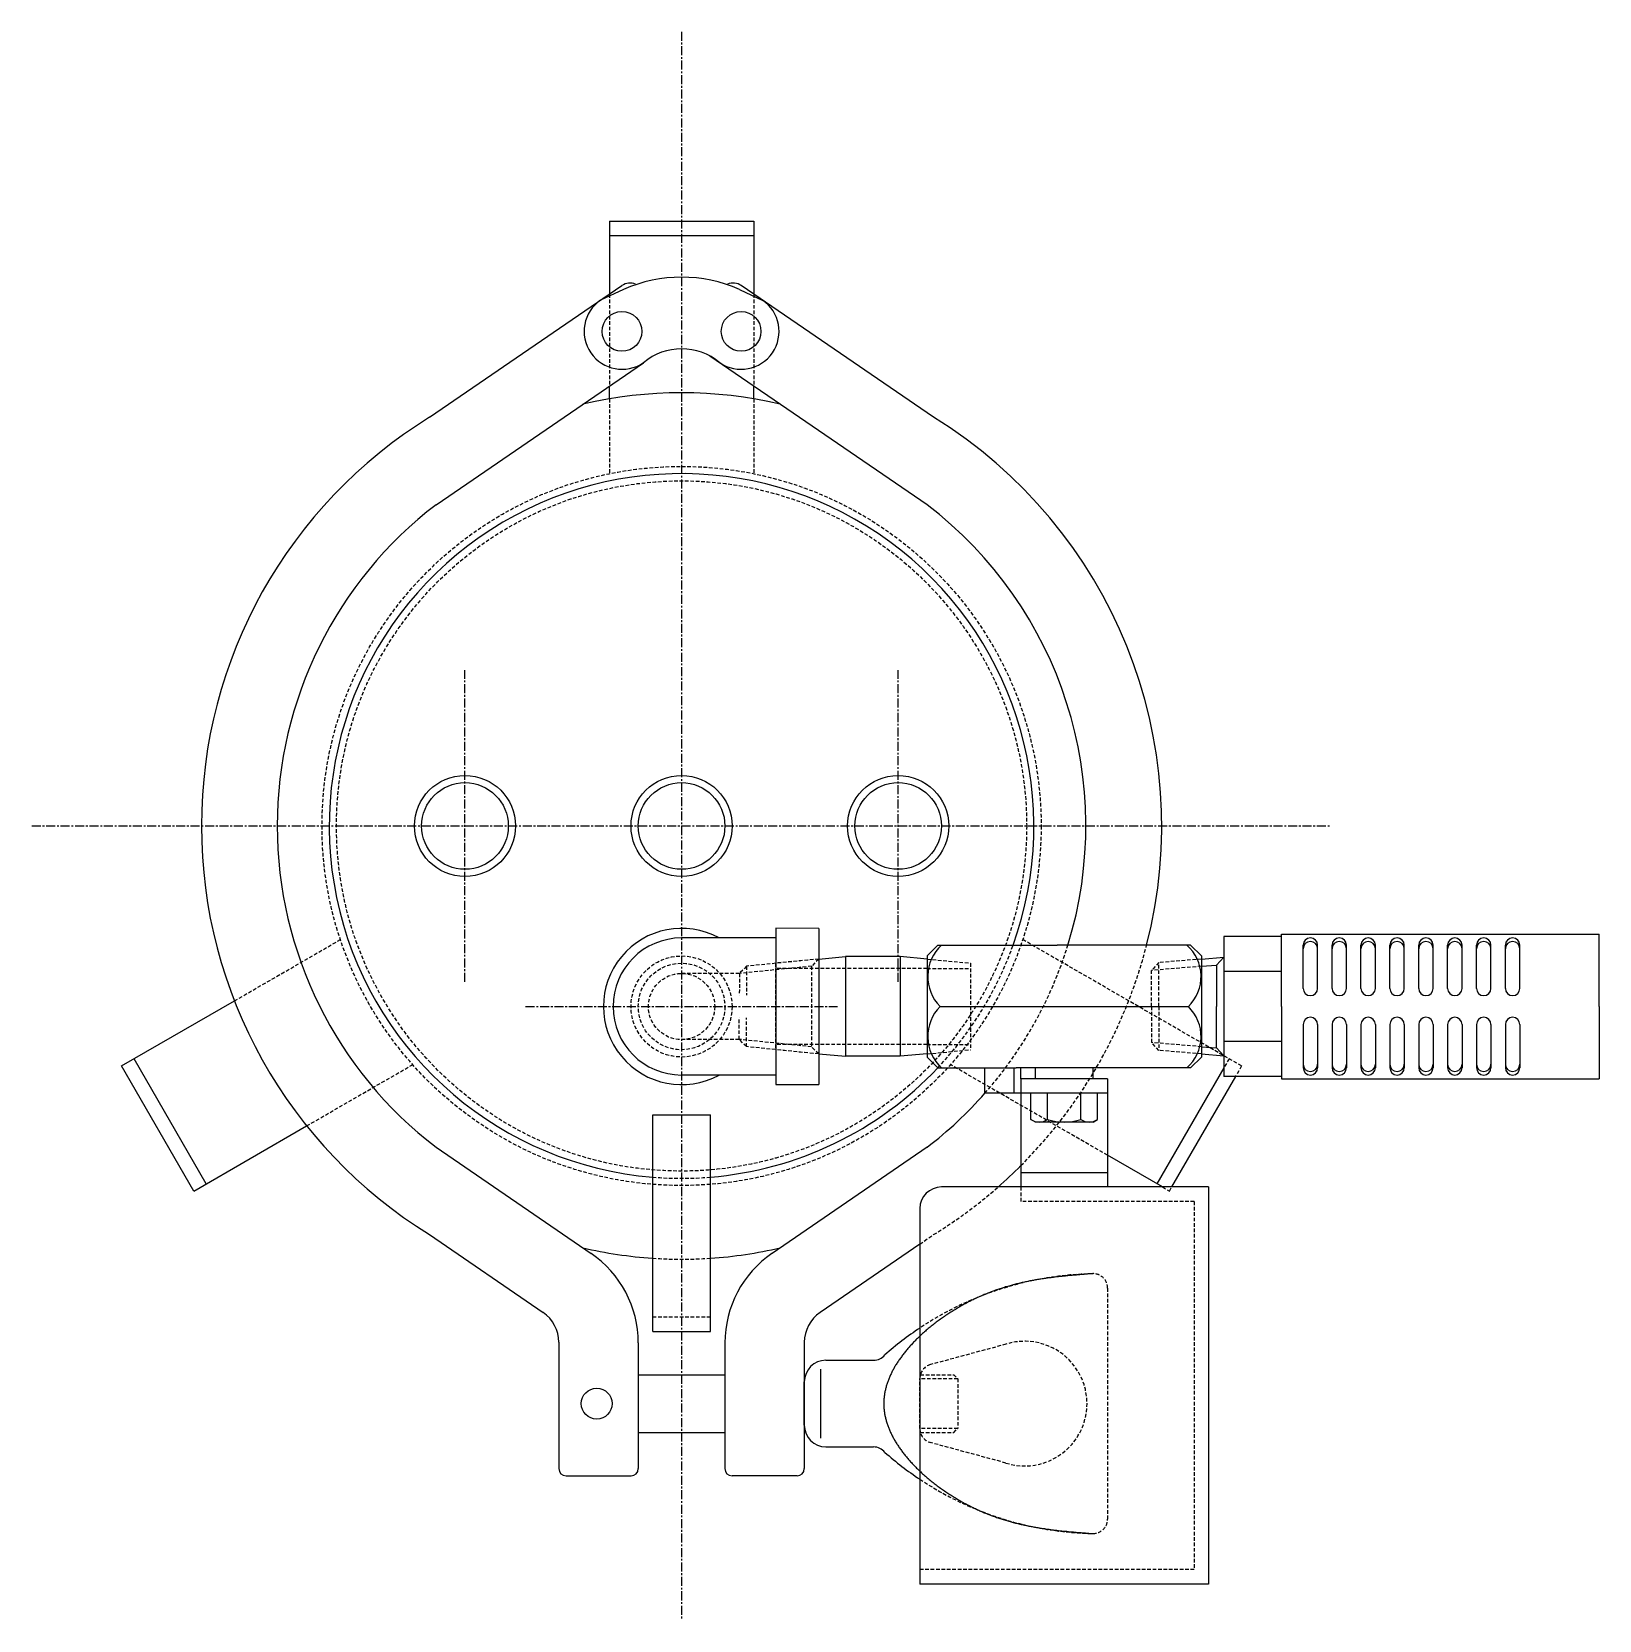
# Model space of a CAD drawing. Extents: x 248 to 800, y 19 to 803.
# Drawn here: x 326.5 to 543.6, y 582.5 to 802.5 of the extents above; entities that cross this region are included whole.
import ezdxf

# ---------------------------------------------------------------- set-up
doc = ezdxf.new("R2010")
doc.units = 0
doc.linetypes.add('CENTER', pattern=[2, 1.25, -0.25, 0.25, -0.25])
doc.linetypes.add('DASHED', pattern=[0.75, 0.5, -0.25])
doc.layers.get('0').update_dxf_attribs({"linetype": 'CONTINUOUS'})
doc.layers.add('CENTER', color=1, linetype='CENTER')

msp = doc.modelspace()

# ---------------------------------------------------------------- linework, layer by layer
at = {"color": 7, "linetype": 'CONTINUOUS'}
for p, q in [((406.5, 776.3), (426.5, 776.3)), ((406.5, 776.3), (406.5, 766.17)), ((426.5, 776.3), (426.5, 766.17)), ((406.5, 774.3), (426.5, 774.3)), ((381.59, 749.12), (408.23, 767.36)), ((408.48, 766.84), (405.28, 765.35)), ((424.52, 766.84), (427.76, 765.32)), ((451.41, 749.12), (424.77, 767.36)), ((450.5, 737.02), (420.43, 757.6)), ((382.5, 737.02), (411.22, 756.68)), ((406.5, 751.68), (406.5, 753.45)), ((426.5, 751.68), (426.5, 753.45)), ((429.55, 678.35), (429.55, 656.7)), ((435.5, 678.34), (429.55, 678.35)), ((435.5, 678.34), (435.5, 656.7)), ((429.55, 677.01), (416.5, 677.01)), ((452, 676.02), (450.5, 674.52)), ((452, 676.02), (468.5, 676.02)), ((487, 676.02), (468.5, 676.02)), ((487, 676.02), (488.5, 674.52)), ((491.6, 677.22), (491.6, 667.52)), ((499.6, 677.22), (491.6, 677.22)), ((499.6, 677.52), (543.6, 677.52)), ((499.6, 667.52), (499.6, 677.52)), ((502.6, 670.02), (502.6, 676.02)), ((504.6, 670.02), (504.6, 676.02)), ((506.6, 670.02), (506.6, 676.02)), ((508.6, 670.02), (508.6, 676.02)), ((510.6, 670.02), (510.6, 676.02)), ((512.6, 670.02), (512.6, 676.02)), ((514.6, 670.02), (514.6, 676.02)), ((516.6, 670.02), (516.6, 676.02)), ((518.6, 670.02), (518.6, 676.02)), ((520.6, 670.02), (520.6, 676.02)), ((522.6, 670.02), (522.6, 676.02)), ((524.6, 670.02), (524.6, 676.02)), ((526.6, 670.02), (526.6, 676.02)), ((528.6, 670.02), (528.6, 676.02)), ((530.6, 670.02), (530.6, 676.02)), ((532.6, 670.02), (532.6, 676.02)), ((543.6, 667.52), (543.6, 677.52)), ((435.5, 674.08), (439.2, 674.42)), ((446.8, 674.42), (439.2, 674.42)), ((439.2, 674.42), (439.2, 660.62)), ((446.8, 674.42), (446.8, 660.62)), ((450.5, 674.08), (446.8, 674.42)), ((450.5, 674.52), (450.5, 660.52)), ((488.5, 674.52), (488.5, 660.52)), ((488.5, 674.09), (491.6, 674.34)), ((488.5, 674.09), (488.5, 660.94)), ((488.5, 673.09), (490.6, 673.26)), ((491.6, 674.34), (490.6, 673.26)), ((490.6, 673.26), (490.6, 667.52)), ((499.6, 672.37), (491.6, 672.37)), ((338.94, 659.28), (354.57, 668.3)), ((452.31, 667.52), (486.69, 667.52)), ((490.6, 661.77), (490.6, 667.52)), ((491.6, 667.52), (491.6, 657.82)), ((499.6, 667.52), (499.6, 657.52)), ((543.6, 667.52), (543.6, 657.52)), ((502.6, 665.02), (502.6, 659.02)), ((504.6, 665.02), (504.6, 659.02)), ((506.6, 665.02), (506.6, 659.02)), ((508.6, 665.02), (508.6, 659.02)), ((510.6, 665.02), (510.6, 659.02)), ((512.6, 665.02), (512.6, 659.02)), ((514.6, 665.02), (514.6, 659.02)), ((516.6, 665.02), (516.6, 659.02)), ((518.6, 665.02), (518.6, 659.02)), ((520.6, 665.02), (520.6, 659.02)), ((522.6, 665.02), (522.6, 659.02)), ((524.6, 665.02), (524.6, 659.02)), ((526.6, 665.02), (526.6, 659.02)), ((528.6, 665.02), (528.6, 659.02)), ((530.6, 665.02), (530.6, 659.02)), ((532.6, 665.02), (532.6, 659.02)), ((499.6, 662.67), (491.6, 662.67)), ((350.67, 642.96), (340.67, 660.28)), ((435.5, 660.96), (439.2, 660.62)), ((446.8, 660.62), (439.2, 660.62)), ((450.5, 660.96), (446.8, 660.62)), ((452, 659.02), (450.5, 660.52)), ((487, 659.02), (488.5, 660.52)), ((488.5, 661.95), (490.6, 661.77)), ((488.5, 660.94), (491.6, 660.69)), ((491.6, 660.69), (490.6, 661.77)), ((348.94, 641.96), (338.94, 659.28)), ((429.55, 658.02), (416.5, 658.02)), ((452, 659.02), (462.86, 659.02)), ((458.5, 655.52), (458.5, 659.02)), ((462.5, 659.02), (462.5, 655.52)), ((474.14, 659.02), (462.86, 659.02)), ((463.5, 657.52), (463.5, 659.02)), ((465.5, 657.52), (465.5, 659.02)), ((473.5, 657.52), (473.5, 659.02)), ((487, 659.02), (474.14, 659.02)), ((491.6, 659.02), (482.33, 642.96)), ((493.21, 657.8), (484.38, 642.52)), ((499.6, 657.82), (491.6, 657.82)), ((429.55, 656.7), (435.5, 656.7)), ((463.5, 657.52), (463.5, 642.52)), ((475.5, 657.52), (463.5, 657.52)), ((475.5, 657.52), (475.5, 642.52)), ((499.6, 657.52), (543.6, 657.52)), ((463.5, 655.52), (458.5, 655.52)), ((475.5, 655.52), (463.5, 655.52)), ((464.88, 651.87), (464.88, 655.52)), ((474.12, 655.52), (464.88, 655.52)), ((467.19, 651.87), (467.19, 655.52)), ((471.81, 651.87), (471.81, 655.52)), ((474.12, 651.87), (474.12, 655.52)), ((412.5, 652.52), (420.5, 652.52)), ((412.5, 622.52), (412.5, 652.52)), ((420.5, 622.52), (420.5, 652.52)), ((465.5, 651.52), (464.88, 651.87)), ((473.5, 651.52), (465.5, 651.52)), ((473.5, 651.52), (474.12, 651.87)), ((348.94, 641.96), (364.57, 650.98)), ((382.5, 648.02), (403.98, 633.32)), ((450.5, 648.02), (429.03, 633.32)), ((483.1, 642.52), (475.5, 646.91)), ((489.5, 642.52), (452.5, 642.52)), ((463.5, 644.52), (475.5, 644.52)), ((489.5, 642.52), (489.5, 587.52)), ((449.5, 639.52), (449.5, 587.52)), ((381.59, 635.92), (397.33, 625.14)), ((449.5, 634.61), (435.68, 625.14)), ((399.5, 621.02), (399.5, 603.52)), ((410.5, 620.94), (410.5, 603.52)), ((412.5, 622.52), (420.5, 622.52)), ((422.5, 620.94), (422.5, 603.52)), ((433.5, 621.02), (433.5, 603.52)), ((436.5, 618.52), (443.1, 618.52)), ((410.5, 616.52), (422.5, 616.52)), ((435.74, 617.3), (435.74, 607.74)), ((433.5, 609.52), (433.5, 615.52)), ((410.5, 608.52), (422.5, 608.52)), ((436.5, 606.52), (443.1, 606.52)), ((400.5, 602.52), (409.5, 602.52)), ((432.5, 602.52), (423.5, 602.52)), ((489.5, 587.52), (449.5, 587.52))]:
    msp.add_line(p, q, dxfattribs=at)
at = {"color": 3, "linetype": 'DASHED'}
for p, q in [((406.5, 766.17), (406.5, 753.45)), ((426.5, 766.17), (426.5, 753.45)), ((406.5, 751.68), (406.5, 741.3)), ((426.5, 751.68), (426.5, 741.3)), ((354.57, 668.3), (369.25, 676.78)), ((494.06, 659.28), (463.75, 676.78)), ((435.51, 674.09), (425.51, 673.1)), ((435.5, 674.08), (429.5, 673.52)), ((429.5, 673.52), (429.5, 661.52)), ((435.51, 674.09), (434.51, 673.09)), ((450.5, 674.08), (456.5, 673.52)), ((456.5, 673.52), (456.5, 661.52)), ((482.6, 673.6), (481.6, 672.52)), ((488.5, 674.09), (482.6, 673.6)), ((482.6, 667.52), (482.6, 673.6)), ((424.51, 672.1), (416.51, 672.1)), ((424.51, 672.1), (424.5, 669.09)), ((425.51, 673.1), (424.51, 672.1)), ((434.51, 673.09), (424.51, 672.1)), ((425.51, 673.1), (425.5, 669.09)), ((435.5, 672.77), (429.5, 672.77)), ((434.51, 673.09), (434.49, 661.94)), ((450.5, 672.77), (435.5, 672.77)), ((450.5, 672.77), (456.5, 672.77)), ((488.5, 673.09), (481.6, 672.52)), ((481.6, 667.52), (481.6, 672.52)), ((481.6, 667.52), (481.6, 672.52)), ((481.6, 667.52), (481.6, 662.52)), ((481.6, 667.52), (481.6, 662.52)), ((482.6, 667.52), (482.6, 661.44)), ((424.49, 662.96), (424.5, 665.97)), ((425.49, 661.96), (425.5, 665.97)), ((424.49, 662.96), (416.5, 662.93)), ((434.49, 661.94), (424.49, 662.96)), ((425.49, 661.96), (424.49, 662.96)), ((435.5, 662.27), (429.5, 662.27)), ((450.5, 662.27), (435.5, 662.27)), ((450.5, 662.27), (456.5, 662.27)), ((482.6, 661.44), (481.6, 662.52)), ((488.5, 661.95), (481.6, 662.52)), ((435.49, 660.94), (425.49, 661.96)), ((435.5, 660.96), (429.5, 661.52)), ((435.49, 660.94), (434.49, 661.94)), ((450.5, 660.96), (456.5, 661.52)), ((488.5, 660.95), (482.6, 661.44)), ((492.33, 660.28), (491.6, 659.02)), ((364.57, 650.98), (379.25, 659.46)), ((475.5, 646.91), (453.75, 659.46)), ((494.06, 659.28), (493.21, 657.8)), ((463.5, 642.52), (463.5, 640.52)), ((483.1, 642.52), (484.06, 641.96)), ((484.06, 641.96), (484.38, 642.52)), ((487.5, 640.52), (463.5, 640.52)), ((487.5, 640.52), (487.5, 589.52)), ((449.5, 634.61), (451.41, 635.92)), ((475.5, 628.52), (475.5, 596.52)), ((412.5, 624.52), (420.5, 624.52)), ((461.43, 620.74), (450.98, 617.92)), ((449.57, 616.52), (454.2, 616.52)), ((454.2, 616.52), (454.75, 615.97)), ((449.5, 609.05), (449.5, 615.99)), ((454.75, 615.97), (449.5, 615.97)), ((454.75, 615.97), (454.75, 609.07)), ((454.75, 609.07), (449.5, 609.07)), ((449.57, 608.52), (454.2, 608.52)), ((454.2, 608.52), (454.75, 609.07)), ((461.43, 604.29), (450.98, 607.12)), ((487.5, 589.52), (449.5, 589.52))]:
    msp.add_line(p, q, dxfattribs=at)
at = {"color": 3}
for points in [[(473.44, 630.52, 0), (473.28, 630.5, 0), (473.13, 630.49, 0), (472.98, 630.48, 0), (472.83, 630.47, 0), (472.68, 630.46, 0), (472.52, 630.45, 0), (472.37, 630.43, 0), (472.22, 630.42, 0), (472.07, 630.41, 0), (471.91, 630.4, 0), (471.76, 630.38, 0), (471.61, 630.37, 0), (471.46, 630.36, 0), (471.31, 630.35, 0), (471.15, 630.33, 0), (471, 630.32, 0), (470.85, 630.3, 0), (470.7, 630.29, 0), (470.55, 630.28, 0), (470.39, 630.26, 0), (470.24, 630.25, 0), (470.09, 630.24, 0), (469.94, 630.22, 0), (469.79, 630.21, 0), (469.63, 630.19, 0), (469.48, 630.17, 0), (469.33, 630.16, 0), (469.18, 630.14, 0), (469.02, 630.13, 0), (468.87, 630.11, 0), (468.72, 630.09, 0), (468.57, 630.08, 0), (468.41, 630.06, 0), (468.26, 630.04, 0), (468.11, 630.02, 0), (467.96, 630, 0), (467.8, 629.98, 0), (467.65, 629.96, 0), (467.5, 629.94, 0), (467.35, 629.92, 0), (467.19, 629.9, 0), (467.04, 629.88, 0), (466.89, 629.86, 0), (466.74, 629.84, 0), (466.58, 629.81, 0), (466.43, 629.79, 0), (466.28, 629.76, 0), (466.12, 629.74, 0), (465.97, 629.72, 0), (465.82, 629.69, 0), (465.67, 629.66, 0), (465.51, 629.64, 0), (465.36, 629.61, 0), (465.21, 629.58, 0), (465.05, 629.55, 0), (464.9, 629.52, 0), (464.75, 629.5, 0), (464.6, 629.47, 0), (464.44, 629.43, 0), (464.29, 629.4, 0), (464.13, 629.37, 0), (463.98, 629.34, 0), (463.83, 629.3, 0), (463.68, 629.27, 0), (463.52, 629.24, 0), (463.37, 629.2, 0), (463.21, 629.16, 0), (463.06, 629.13, 0), (462.91, 629.09, 0), (462.75, 629.05, 0), (462.6, 629.01, 0), (462.45, 628.97, 0), (462.29, 628.93, 0), (462.14, 628.89, 0), (461.99, 628.85, 0), (461.83, 628.8, 0), (461.68, 628.76, 0), (461.52, 628.71, 0), (461.37, 628.67, 0), (461.21, 628.62, 0), (461.06, 628.57, 0), (460.91, 628.52, 0), (460.75, 628.47, 0), (460.6, 628.42, 0), (460.44, 628.37, 0), (460.29, 628.32, 0), (460.13, 628.26, 0), (459.98, 628.21, 0), (459.82, 628.15, 0), (459.67, 628.1, 0), (459.52, 628.04, 0), (459.36, 627.98, 0), (459.21, 627.92, 0), (459.05, 627.86, 0), (458.9, 627.8, 0), (458.74, 627.74, 0), (458.59, 627.68, 0), (458.43, 627.61, 0), (458.28, 627.55, 0), (458.12, 627.48, 0), (457.96, 627.41, 0), (457.81, 627.34, 0), (457.65, 627.27, 0), (457.5, 627.2, 0), (457.34, 627.13, 0), (457.19, 627.06, 0), (457.03, 626.98, 0), (456.88, 626.91, 0), (456.72, 626.83, 0), (456.57, 626.75, 0), (456.41, 626.67, 0), (456.26, 626.6, 0), (456.1, 626.51, 0), (455.95, 626.43, 0), (455.79, 626.35, 0), (455.64, 626.27, 0), (455.49, 626.18, 0), (455.33, 626.1, 0), (455.18, 626.01, 0), (455.02, 625.92, 0), (454.87, 625.84, 0), (454.72, 625.75, 0), (454.57, 625.65, 0), (454.42, 625.56, 0), (454.27, 625.47, 0), (454.12, 625.38, 0), (453.96, 625.28, 0), (453.81, 625.19, 0), (453.67, 625.1, 0), (453.52, 625, 0), (453.37, 624.9, 0), (453.22, 624.8, 0), (453.07, 624.7, 0), (452.93, 624.6, 0), (452.78, 624.5, 0), (452.63, 624.4, 0), (452.49, 624.3, 0), (452.35, 624.2, 0), (452.2, 624.09, 0), (452.06, 623.99, 0), (451.92, 623.88, 0), (451.77, 623.78, 0), (451.63, 623.67, 0), (451.49, 623.56, 0), (451.36, 623.45, 0), (451.22, 623.35, 0), (451.08, 623.24, 0), (450.94, 623.12, 0), (450.81, 623.01, 0), (450.67, 622.9, 0), (450.54, 622.79, 0), (450.4, 622.67, 0), (450.27, 622.56, 0), (450.14, 622.45, 0), (450.01, 622.33, 0), (449.88, 622.22, 0), (449.75, 622.1, 0), (449.63, 621.98, 0), (449.5, 621.86, 0)], [(449.5, 603.17, 0), (449.63, 603.05, 0), (449.75, 602.93, 0), (449.88, 602.81, 0), (450.01, 602.7, 0), (450.14, 602.58, 0), (450.27, 602.47, 0), (450.41, 602.35, 0), (450.54, 602.24, 0), (450.67, 602.13, 0), (450.81, 602.01, 0), (450.94, 601.9, 0), (451.08, 601.79, 0), (451.22, 601.68, 0), (451.36, 601.57, 0), (451.5, 601.46, 0), (451.64, 601.36, 0), (451.78, 601.25, 0), (451.92, 601.14, 0), (452.06, 601.04, 0), (452.2, 600.93, 0), (452.35, 600.83, 0), (452.49, 600.72, 0), (452.64, 600.62, 0), (452.78, 600.52, 0), (452.93, 600.42, 0), (453.08, 600.32, 0), (453.22, 600.22, 0), (453.37, 600.12, 0), (453.52, 600.02, 0), (453.67, 599.93, 0), (453.82, 599.83, 0), (453.97, 599.74, 0), (454.12, 599.64, 0), (454.27, 599.55, 0), (454.42, 599.46, 0), (454.57, 599.37, 0), (454.73, 599.28, 0), (454.88, 599.19, 0), (455.03, 599.1, 0), (455.18, 599.01, 0), (455.34, 598.92, 0), (455.49, 598.84, 0), (455.64, 598.75, 0), (455.8, 598.67, 0), (455.95, 598.59, 0), (456.11, 598.51, 0), (456.26, 598.43, 0), (456.42, 598.35, 0), (456.57, 598.27, 0), (456.73, 598.19, 0), (456.88, 598.12, 0), (457.04, 598.04, 0), (457.19, 597.97, 0), (457.35, 597.89, 0), (457.5, 597.82, 0), (457.66, 597.75, 0), (457.81, 597.68, 0), (457.97, 597.61, 0), (458.12, 597.54, 0), (458.28, 597.48, 0), (458.43, 597.41, 0), (458.59, 597.35, 0), (458.75, 597.28, 0), (458.9, 597.22, 0), (459.06, 597.16, 0), (459.21, 597.1, 0), (459.36, 597.04, 0), (459.52, 596.98, 0), (459.67, 596.93, 0), (459.83, 596.87, 0), (459.98, 596.82, 0), (460.14, 596.76, 0), (460.29, 596.71, 0), (460.45, 596.66, 0), (460.6, 596.61, 0), (460.75, 596.55, 0), (460.91, 596.5, 0), (461.06, 596.46, 0), (461.22, 596.41, 0), (461.37, 596.36, 0), (461.53, 596.32, 0), (461.68, 596.27, 0), (461.83, 596.23, 0), (461.99, 596.18, 0), (462.14, 596.14, 0), (462.3, 596.1, 0), (462.45, 596.06, 0), (462.61, 596.02, 0), (462.76, 595.98, 0), (462.91, 595.94, 0), (463.07, 595.9, 0), (463.22, 595.87, 0), (463.37, 595.83, 0), (463.53, 595.79, 0), (463.68, 595.76, 0), (463.83, 595.73, 0), (463.99, 595.69, 0), (464.14, 595.66, 0), (464.29, 595.63, 0), (464.45, 595.6, 0), (464.6, 595.56, 0), (464.75, 595.53, 0), (464.91, 595.5, 0), (465.06, 595.48, 0), (465.21, 595.45, 0), (465.37, 595.42, 0), (465.52, 595.39, 0), (465.67, 595.37, 0), (465.83, 595.34, 0), (465.98, 595.32, 0), (466.13, 595.29, 0), (466.29, 595.27, 0), (466.44, 595.24, 0), (466.59, 595.22, 0), (466.75, 595.2, 0), (466.9, 595.17, 0), (467.05, 595.15, 0), (467.2, 595.13, 0), (467.36, 595.11, 0), (467.51, 595.09, 0), (467.66, 595.07, 0), (467.82, 595.05, 0), (467.97, 595.03, 0), (468.12, 595.01, 0), (468.27, 594.99, 0), (468.43, 594.97, 0), (468.58, 594.96, 0), (468.73, 594.94, 0), (468.88, 594.92, 0), (469.04, 594.91, 0), (469.19, 594.89, 0), (469.34, 594.87, 0), (469.5, 594.86, 0), (469.65, 594.84, 0), (469.8, 594.83, 0), (469.95, 594.81, 0), (470.11, 594.8, 0), (470.26, 594.78, 0), (470.41, 594.77, 0), (470.56, 594.75, 0), (470.72, 594.74, 0), (470.87, 594.73, 0), (471.02, 594.71, 0), (471.17, 594.7, 0), (471.33, 594.69, 0), (471.48, 594.67, 0), (471.63, 594.66, 0), (471.78, 594.65, 0), (471.94, 594.64, 0), (472.09, 594.62, 0), (472.24, 594.61, 0), (472.39, 594.6, 0), (472.55, 594.59, 0), (472.7, 594.58, 0), (472.85, 594.56, 0), (473, 594.55, 0), (473.15, 594.54, 0), (473.31, 594.53, 0), (473.46, 594.52, 0)]]:
    msp.add_polyline3d(points, dxfattribs=at)
at = {"color": 7}
msp.add_polyline3d([(449.5, 621.86, 0), (449.39, 621.76, 0), (449.28, 621.65, 0), (449.17, 621.55, 0), (449.06, 621.44, 0), (448.95, 621.33, 0), (448.85, 621.23, 0), (448.74, 621.12, 0), (448.64, 621.01, 0), (448.54, 620.9, 0), (448.43, 620.79, 0), (448.33, 620.68, 0), (448.23, 620.57, 0), (448.13, 620.46, 0), (448.03, 620.35, 0), (447.94, 620.24, 0), (447.84, 620.13, 0), (447.74, 620.02, 0), (447.65, 619.9, 0), (447.56, 619.79, 0), (447.46, 619.68, 0), (447.37, 619.57, 0), (447.28, 619.45, 0), (447.19, 619.34, 0), (447.11, 619.22, 0), (447.02, 619.11, 0), (446.94, 618.99, 0), (446.85, 618.88, 0), (446.77, 618.76, 0), (446.69, 618.65, 0), (446.61, 618.53, 0), (446.53, 618.41, 0), (446.45, 618.3, 0), (446.37, 618.18, 0), (446.3, 618.06, 0), (446.23, 617.94, 0), (446.15, 617.83, 0), (446.08, 617.71, 0), (446.01, 617.59, 0), (445.94, 617.47, 0), (445.88, 617.35, 0), (445.81, 617.23, 0), (445.75, 617.11, 0), (445.69, 616.99, 0), (445.62, 616.87, 0), (445.56, 616.75, 0), (445.51, 616.63, 0), (445.45, 616.51, 0), (445.39, 616.39, 0), (445.34, 616.27, 0), (445.29, 616.15, 0), (445.24, 616.03, 0), (445.19, 615.91, 0), (445.14, 615.78, 0), (445.1, 615.66, 0), (445.05, 615.54, 0), (445.01, 615.42, 0), (444.97, 615.3, 0), (444.93, 615.17, 0), (444.89, 615.05, 0), (444.85, 614.93, 0), (444.82, 614.8, 0), (444.79, 614.68, 0), (444.75, 614.56, 0), (444.73, 614.44, 0), (444.7, 614.31, 0), (444.67, 614.19, 0), (444.65, 614.07, 0), (444.63, 613.94, 0), (444.61, 613.82, 0), (444.59, 613.7, 0), (444.57, 613.57, 0), (444.55, 613.45, 0), (444.54, 613.32, 0), (444.53, 613.2, 0), (444.52, 613.08, 0), (444.51, 612.95, 0), (444.51, 612.83, 0), (444.5, 612.71, 0), (444.5, 612.58, 0), (444.5, 612.46, 0), (444.5, 612.33, 0), (444.51, 612.21, 0), (444.51, 612.09, 0), (444.52, 611.96, 0), (444.53, 611.84, 0), (444.54, 611.71, 0), (444.55, 611.59, 0), (444.57, 611.47, 0), (444.59, 611.34, 0), (444.61, 611.22, 0), (444.63, 611.09, 0), (444.65, 610.97, 0), (444.67, 610.85, 0), (444.7, 610.72, 0), (444.73, 610.6, 0), (444.76, 610.48, 0), (444.79, 610.35, 0), (444.82, 610.23, 0), (444.85, 610.11, 0), (444.89, 609.99, 0), (444.93, 609.86, 0), (444.97, 609.74, 0), (445.01, 609.62, 0), (445.05, 609.5, 0), (445.1, 609.37, 0), (445.14, 609.25, 0), (445.19, 609.13, 0), (445.24, 609.01, 0), (445.29, 608.89, 0), (445.34, 608.77, 0), (445.39, 608.64, 0), (445.45, 608.52, 0), (445.51, 608.4, 0), (445.57, 608.28, 0), (445.62, 608.16, 0), (445.69, 608.04, 0), (445.75, 607.92, 0), (445.81, 607.8, 0), (445.88, 607.68, 0), (445.94, 607.56, 0), (446.01, 607.45, 0), (446.08, 607.33, 0), (446.15, 607.21, 0), (446.23, 607.09, 0), (446.3, 606.97, 0), (446.38, 606.85, 0), (446.45, 606.74, 0), (446.53, 606.62, 0), (446.61, 606.5, 0), (446.69, 606.39, 0), (446.77, 606.27, 0), (446.85, 606.15, 0), (446.94, 606.04, 0), (447.02, 605.92, 0), (447.11, 605.81, 0), (447.19, 605.69, 0), (447.28, 605.58, 0), (447.37, 605.47, 0), (447.46, 605.35, 0), (447.56, 605.24, 0), (447.65, 605.13, 0), (447.74, 605.01, 0), (447.84, 604.9, 0), (447.94, 604.79, 0), (448.03, 604.68, 0), (448.13, 604.57, 0), (448.23, 604.46, 0), (448.33, 604.35, 0), (448.43, 604.24, 0), (448.54, 604.13, 0), (448.64, 604.02, 0), (448.74, 603.91, 0), (448.85, 603.8, 0), (448.95, 603.7, 0), (449.06, 603.59, 0), (449.17, 603.48, 0), (449.28, 603.38, 0), (449.39, 603.27, 0), (449.5, 603.17, 0)], dxfattribs=at)
at = {"color": 7, "linetype": 'CONTINUOUS'}
for centre, radius in [((408.25, 761.02), 2.75), ((424.75, 761.02), 2.75), ((386.5, 692.52), 7), ((386.5, 692.52), 6), ((416.5, 692.52), 7), ((416.5, 692.52), 6), ((446.5, 692.52), 7), ((446.5, 692.52), 6), ((404.75, 612.52), 2.14)]:
    msp.add_circle(centre, radius, dxfattribs=at)
at = {"color": 3, "linetype": 'DASHED'}
for centre, radius in [((416.5, 692.52), 49.8), ((416.5, 692.52), 47.8), ((416.5, 667.52), 7), ((416.5, 667.52), 6), ((416.5, 667.52), 4.59)]:
    msp.add_circle(centre, radius, dxfattribs=at)
at = {"color": 7, "linetype": 'CONTINUOUS'}
for centre, radius, start, end in [((416.5, 748.52), 20, 66.3517, 113.6483), ((409.36, 765.71), 2, 67.3335, 124.4), ((423.64, 765.71), 2, 55.6, 112.6665), ((408.25, 761.02), 5.25, 124.4, 304.4), ((424.75, 761.02), 5.25, 235.6, 55.6), ((416.51, 750.36), 8.24, 50.1378, 129.9241), ((416.5, 692.52), 60, 76.8398, 103.1602), ((416.5, 692.52), 66.5, 121.6667, 238.3333), ((416.5, 692.52), 66.5, 345.6221, 58.3333), ((416.5, 692.52), 48.8, 340.2233, 265.2987), ((416.5, 692.52), 56, 127.3786, 232.6214), ((416.5, 692.52), 56, 342.8499, 52.6214), ((416.5, 667.52), 10.82, 61.3057, 298.6943), ((416.5, 667.52), 9.49, 90, 270), ((456.47, 671.67), 5.88, 132.2822, 224.947), ((482.65, 671.67), 5.8, 314.1982, 48.5726), ((503.6, 676.02), 1, 0, 180), ((503.6, 675.52), 1, 0, 180), ((507.6, 676.02), 1, 0, 180), ((507.6, 675.52), 1, 0, 180), ((511.6, 676.02), 1, 0, 180), ((511.6, 675.52), 1, 0, 180), ((515.6, 676.02), 1, 0, 180), ((515.6, 675.52), 1, 0, 180), ((519.6, 676.02), 1, 0, 180), ((519.6, 675.52), 1, 0, 180), ((523.6, 676.02), 1, 0, 180), ((523.6, 675.52), 1, 0, 180), ((527.6, 676.02), 1, 0, 180), ((527.6, 675.52), 1, 0, 180), ((531.6, 676.02), 1, 0, 180), ((531.6, 675.52), 1, 0, 180), ((503.6, 670.02), 1, 180, 0), ((507.6, 670.02), 1, 180, 0), ((511.6, 670.02), 1, 180, 0), ((515.6, 670.02), 1, 180, 0), ((519.6, 670.02), 1, 180, 0), ((523.6, 670.02), 1, 180, 0), ((527.6, 670.02), 1, 180, 0), ((531.6, 670.02), 1, 180, 0), ((456.47, 663.36), 5.88, 135.053, 227.7178), ((482.65, 663.36), 5.8, 311.4274, 45.8018), ((503.6, 665.02), 1, 0, 180), ((507.6, 665.02), 1, 0, 180), ((511.6, 665.02), 1, 0, 180), ((515.6, 665.02), 1, 0, 180), ((519.6, 665.02), 1, 0, 180), ((523.6, 665.02), 1, 0, 180), ((527.6, 665.02), 1, 0, 180), ((531.6, 665.02), 1, 0, 180), ((416.5, 692.52), 48.8, 274.7013, 316.6497), ((503.6, 659.52), 1, 180, 0), ((503.6, 659.02), 1, 180, 0), ((507.6, 659.52), 1, 180, 0), ((507.6, 659.02), 1, 180, 0), ((511.6, 659.52), 1, 180, 0), ((511.6, 659.02), 1, 180, 0), ((515.6, 659.52), 1, 180, 0), ((515.6, 659.02), 1, 180, 0), ((519.6, 659.52), 1, 180, 0), ((519.6, 659.02), 1, 180, 0), ((523.6, 659.52), 1, 180, 0), ((523.6, 659.02), 1, 180, 0), ((527.6, 659.52), 1, 180, 0), ((527.6, 659.02), 1, 180, 0), ((531.6, 659.52), 1, 180, 0), ((531.6, 659.02), 1, 180, 0), ((416.5, 692.52), 56, 307.3786, 318.6279), ((466.04, 653.56), 2.04, 235.6158, 304.3842), ((469.5, 659.16), 7.64, 252.412, 287.588), ((472.96, 653.56), 2.04, 235.6158, 304.3842), ((416.5, 692.52), 66.5, 311.2295, 314.9725), ((452.5, 639.52), 3, 90, 180), ((416.5, 692.52), 60, 256.8398, 266.1774), ((416.5, 692.52), 60, 273.8226, 283.1602), ((395.5, 620.94), 15, 0, 55.6), ((437.5, 620.94), 15, 124.4, 180), ((394.5, 621.02), 5, 0, 55.6), ((438.5, 621.02), 5, 124.4, 180), ((474.37, 585.69), 44.83, 123.693, 131.5058), ((436.5, 615.52), 3, 90, 180), ((443.1, 620.52), 2, 270, 321.3816), ((436.5, 609.52), 3, 180, 270), ((443.1, 604.52), 2, 38.6184, 90), ((474.37, 639.34), 44.83, 228.4942, 236.307), ((400.5, 603.52), 1, 180, 270), ((409.5, 603.52), 1, 270, 0), ((423.5, 603.52), 1, 180, 270), ((432.5, 603.52), 1, 270, 0)]:
    msp.add_arc(centre, radius, start, end, dxfattribs=at)
at = {"color": 3, "linetype": 'DASHED'}
for centre, radius, start, end in [((416.5, 692.52), 48.8, 316.6497, 340.2233), ((416.5, 692.52), 56, 318.6279, 342.8499), ((416.5, 692.52), 66.5, 314.9725, 345.6221), ((416.5, 692.52), 48.8, 265.2987, 274.7013), ((416.5, 692.52), 66.5, 301.6667, 311.2295), ((416.5, 692.52), 60, 266.1774, 273.8226), ((474.37, 585.69), 44.83, 91.1648, 123.693), ((473.5, 628.52), 2, 0, 91.1648), ((464.03, 612.52), 8.63, 252.4367, 107.5633), ((451.5, 615.99), 2, 105.1374, 180), ((451.5, 609.05), 2, 180, 254.8626), ((474.37, 639.34), 44.83, 236.307, 268.8352), ((473.5, 596.52), 2, 268.8352, 360)]:
    msp.add_arc(centre, radius, start, end, dxfattribs=at)
at = {"layer": 'CENTER', "color": 1, "linetype": 'CENTER'}
for p, q in [((416.5, 802.52), (416.5, 582.52)), ((386.5, 670.92), (386.5, 714.11)), ((446.5, 670.92), (446.5, 714.11)), ((326.5, 692.52), (506.5, 692.52)), ((394.9, 667.52), (438.1, 667.52))]:
    msp.add_line(p, q, dxfattribs=at)

doc.saveas('drawing.dxf')
